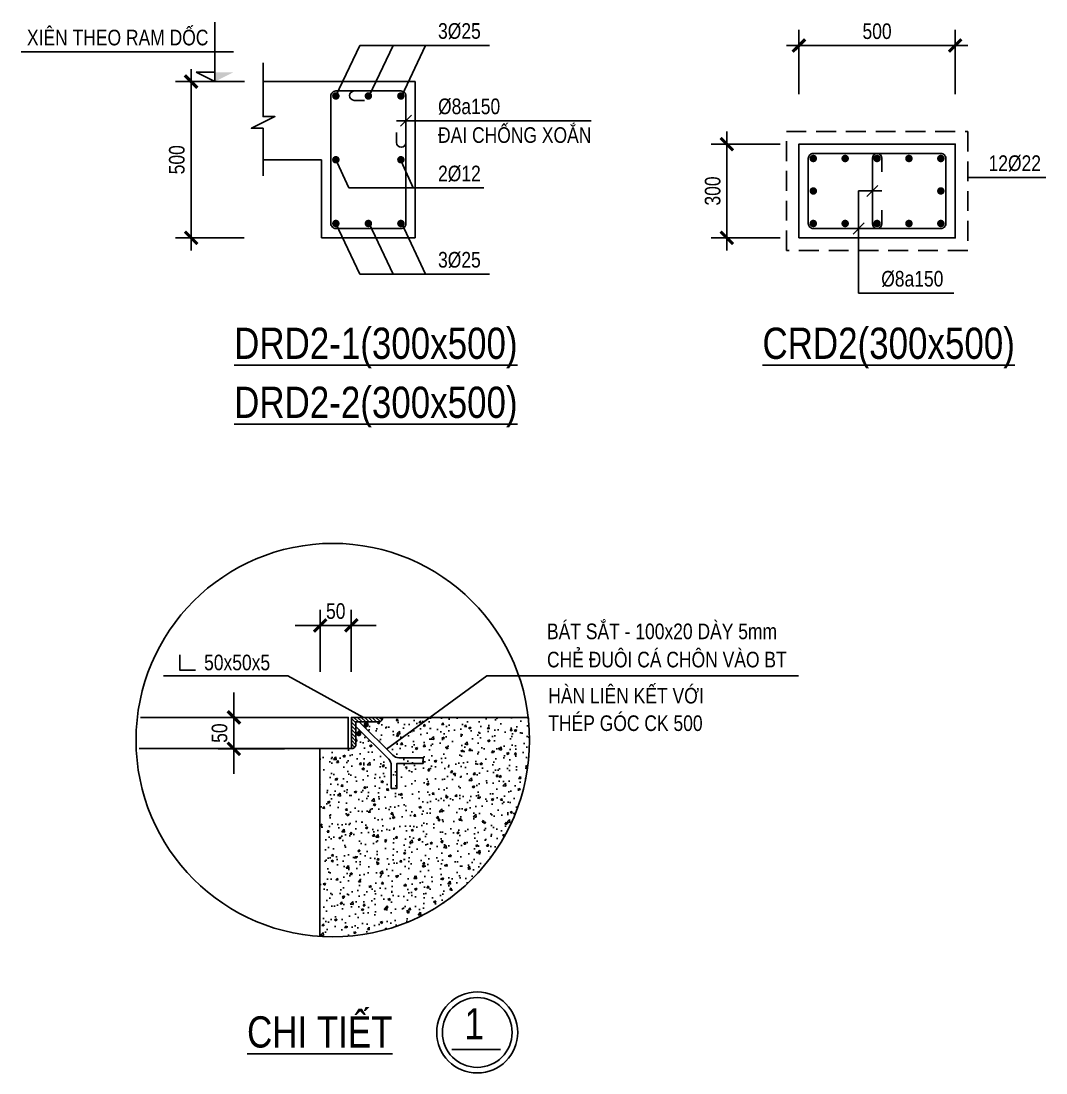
# Model space of a CAD drawing. Header units: millimetres. Extents: x 0 to 168200, y 0 to 59400.
# Drawn here: x 130332 to 146725, y 24196 to 41025 of the extents above; entities that cross this region are included whole.
import ezdxf
from ezdxf.enums import TextEntityAlignment as Align

# ---------------------------------------------------------------- set-up
doc = ezdxf.new("R2010")
doc.units = ezdxf.units.MM
doc.header["$LTSCALE"] = 100
doc.header["$PDSIZE"] = 5
doc.linetypes.add('HIDDEN', pattern=[9.525, 6.35, -3.175])
for name, color, linetype in [('02PM. TEXT B', 4, 'Continuous'), ('03PM. TEXT C', 1, 'Continuous'), ('04PM. THIN', 7, 'Continuous'), ('05PM. FRAME', 4, 'Continuous'), ('07PM. WACO', 6, 'Continuous'), ('08PM. SSS X', 6, 'Continuous'), ('10PM. REBAR', 1, 'Continuous'), ('11PM. DIM', 2, 'Continuous'), ('13PM. HATCH', 8, 'Continuous'), ('K_THUOC', 2, 'Continuous')]:
    doc.layers.add(name, color=color, linetype=linetype)
doc.styles.add('[PMDC2013]STYLE', font='arial.ttf', dxfattribs={"width": 0.8})
doc.styles.add('PMTEXT', font='vn_vni.shx')
doc.dimstyles.new('10', dxfattribs={"dimtxt": 250, "dimasz": 200, "dimexe": 250, "dimexo": 0, "dimgap": 100, "dimtad": 1, "dimdec": 0, "dimlfac": 0.1, "dimzin": 0, "dimdsep": 46, "dimtxsty": '[PMDC2013]STYLE', "dimblk": 'TICK', "dimcen": 0, "dimdle": 300, "dimclrd": 2, "dimclre": 2, "dimclrt": 4, "dimadec": 0, "dimazin": 0, "dimtfac": 0.004, "dimtdec": 0, "dimtix": 1, "dimtmove": 2, "dimatfit": 3, "dimldrblk": 'TICK', "dimfxl": 1, "dimtvp": 0.8, "dimtolj": 1, "dimtzin": 0, "dimarcsym": 0})
doc.dimstyles.new('20', dxfattribs={"dimtxt": 250, "dimasz": 200, "dimexe": 250, "dimexo": 0, "dimgap": 100, "dimtad": 1, "dimdec": 0, "dimlfac": 0.2, "dimzin": 0, "dimdsep": 46, "dimtxsty": '[PMDC2013]STYLE', "dimblk": 'TICK', "dimcen": 0, "dimdle": 300, "dimclrd": 2, "dimclre": 2, "dimclrt": 4, "dimadec": 0, "dimazin": 0, "dimtfac": 0.004, "dimtdec": 0, "dimtix": 1, "dimtmove": 2, "dimatfit": 3, "dimldrblk": 'TICK', "dimfxl": 1, "dimtvp": 0.8, "dimtolj": 1, "dimtzin": 0, "dimarcsym": 0})

# ---------------------------------------------------------------- blocks, each defined once
blk = doc.blocks.new('TICK')
at = {"color": 0, "linetype": 'ByBlock'}
blk.add_line((1, 0), (-1, 0), dxfattribs=at)
at = {"color": 7, "linetype": 'ByBlock', "const_width": 0.25}
blk.add_lwpolyline([(-0.5, -0.5), (0.5, 0.5)], dxfattribs=at)
blk = doc.blocks.new('*D617')
at = {"layer": '11PM. DIM', "color": 2, "linetype": 'Continuous', "lineweight": -2, "transparency": 16777216}
for p, q in [((133736, 30085), (133736, 30285)), ((134548, 29885), (133486, 29885)), ((133736, 29885), (133736, 29382)), ((134548, 29382), (133486, 29382)), ((133736, 29182), (133736, 28982))]:
    blk.add_line(p, q, dxfattribs=at)
at = {"layer": 'Defpoints', "color": 0, "linetype": 'Continuous', "transparency": 16777216}
for p in [(134548, 29885), (133736, 29382), (134548, 29382)]:
    blk.add_point(p, dxfattribs=at)
at = {"layer": '11PM. DIM', "color": 2, "linetype": 'Continuous', "lineweight": -2, "transparency": 16777216, "xscale": 200, "yscale": 200, "zscale": 200}
for p, rotation in [((133736, 29885), 270), ((133736, 29382), 90)]:
    blk.add_blockref('TICK', p, dxfattribs=dict(at, rotation=rotation))
at = {"layer": '11PM. DIM', "color": 4, "linetype": 'Continuous', "transparency": 16777216, "insert": (133508, 29633), "char_height": 250, "attachment_point": 5, "rotation": 90, "style": '[PMDC2013]STYLE'}
blk.add_mtext('\\A1;50', dxfattribs=at)
blk = doc.blocks.new('*D618')
at = {"layer": '11PM. DIM', "color": 2, "linetype": 'Continuous', "lineweight": -2, "transparency": 16777216}
for p, q in [((135116, 30611), (135116, 31606)), ((135615, 30611), (135615, 31606)), ((134916, 31356), (134716, 31356)), ((135116, 31356), (135615, 31356)), ((135815, 31356), (136015, 31356))]:
    blk.add_line(p, q, dxfattribs=at)
at = {"layer": 'Defpoints', "color": 0, "linetype": 'Continuous', "transparency": 16777216}
for p in [(135615, 31356), (135116, 30611), (135615, 30611)]:
    blk.add_point(p, dxfattribs=at)
at = {"layer": '11PM. DIM', "color": 2, "linetype": 'Continuous', "lineweight": -2, "transparency": 16777216, "xscale": 200, "yscale": 200, "zscale": 200}
blk.add_blockref('TICK', (135116, 31356), dxfattribs=at)
at = {"layer": '11PM. DIM', "color": 2, "linetype": 'Continuous', "lineweight": -2, "transparency": 16777216, "xscale": 200, "yscale": 200, "zscale": 200, "rotation": 180}
blk.add_blockref('TICK', (135615, 31356), dxfattribs=at)
at = {"layer": '11PM. DIM', "color": 4, "linetype": 'Continuous', "transparency": 16777216, "insert": (135366, 31584), "char_height": 250, "attachment_point": 5, "style": '[PMDC2013]STYLE'}
blk.add_mtext('\\A1;50', dxfattribs=at)
blk = doc.blocks.new('A$C1E204939')
at = {"layer": '04PM. THIN'}
blk.add_circle((648, 0), 648, dxfattribs=at)
at = {"layer": '07PM. WACO'}
blk.add_circle((648, 0), 558, dxfattribs=at)
at = {"layer": '10PM. REBAR'}
blk.add_line((240, -273), (1021, -273), dxfattribs=at)
at = {"layer": '03PM. TEXT C', "style": 'PMTEXT'}
blk.add_attdef('1', text='', height=500, dxfattribs=at).set_placement((600, 139), align=Align.MIDDLE)
at = {"layer": '07PM. WACO', "style": 'PMTEXT'}
blk.add_attdef('-', text='', height=500, dxfattribs=at).set_placement((646, -394), align=Align.MIDDLE)
blk = doc.blocks.new('*U19')
at = {"layer": '08PM. SSS X'}
blk.add_lwpolyline([(230, 150), (1270, 150, 0.414214), (1350, 230), (1350, 2270, 0.414214), (1270, 2350), (230, 2350, 0.414214), (150, 2270), (150, 230, 0.414214)], format="xyb", close=True, dxfattribs=at)
blk = doc.blocks.new('*D587')
at = {"layer": '11PM. DIM', "color": 2, "lineweight": -2, "transparency": 16777216}
for p, q in [((133903, 40056), (132803, 40056)), ((133053, 39856), (133053, 37756)), ((133903, 37556), (132803, 37556))]:
    blk.add_line(p, q, dxfattribs=at)
at = {"layer": 'Defpoints', "color": 0, "transparency": 16777216}
for p in [(133903, 40056), (133053, 37556), (133903, 37556)]:
    blk.add_point(p, dxfattribs=at)
at = {"layer": '11PM. DIM', "color": 2, "lineweight": -2, "transparency": 16777216, "xscale": 200, "yscale": 200, "zscale": 200}
for p, rotation in [((133053, 40056), 90), ((133053, 37556), 270)]:
    blk.add_blockref('TICK', p, dxfattribs=dict(at, rotation=rotation))
at = {"layer": '11PM. DIM', "color": 4, "transparency": 16777216, "insert": (132825, 38806), "char_height": 250, "attachment_point": 5, "rotation": 90, "style": '[PMDC2013]STYLE'}
blk.add_mtext('\\A1;500', dxfattribs=at)
blk = doc.blocks.new('*U14')
at = {"layer": '04PM. THIN'}
for p, q in [((0, 0), (0, 950)), ((-300, 475), (3100, 475)), ((0, 150), (300, 150)), ((300, 150), (0, 0))]:
    blk.add_line(p, q, dxfattribs=at)
at = {"layer": '04PM. THIN', "linetype": 'ByBlock'}
blk.add_line((-475, 0), (475, 0), dxfattribs=at)
at = {"layer": '04PM. THIN'}
blk.add_solid([(0, 0), (0, 150), (-300, 150)], dxfattribs=at)
blk = doc.blocks.new('*D608')
at = {"layer": '11PM. DIM', "color": 2, "lineweight": -2, "transparency": 16777216}
for p, q in [((142774, 39857), (142774, 40883)), ((145274, 39857), (145274, 40883)), ((142974, 40633), (145074, 40633))]:
    blk.add_line(p, q, dxfattribs=at)
at = {"layer": 'Defpoints', "color": 0, "transparency": 16777216}
for p in [(145274, 40633), (142774, 39857), (145274, 39857)]:
    blk.add_point(p, dxfattribs=at)
at = {"layer": '11PM. DIM', "color": 2, "lineweight": -2, "transparency": 16777216, "xscale": 200, "yscale": 200, "zscale": 200, "rotation": 180}
blk.add_blockref('TICK', (142774, 40633), dxfattribs=at)
at = {"layer": '11PM. DIM', "color": 2, "lineweight": -2, "transparency": 16777216, "xscale": 200, "yscale": 200, "zscale": 200}
blk.add_blockref('TICK', (145274, 40633), dxfattribs=at)
at = {"layer": '11PM. DIM', "color": 4, "transparency": 16777216, "insert": (144024, 40861), "char_height": 250, "attachment_point": 5, "style": '[PMDC2013]STYLE'}
blk.add_mtext('\\A1;500', dxfattribs=at)
blk = doc.blocks.new('*D609')
at = {"layer": '11PM. DIM', "color": 2, "lineweight": -2, "transparency": 16777216}
for p, q in [((142472, 39056), (141372, 39056)), ((141622, 38856), (141622, 37756)), ((142472, 37556), (141372, 37556))]:
    blk.add_line(p, q, dxfattribs=at)
at = {"layer": 'Defpoints', "color": 0, "transparency": 16777216}
for p in [(142472, 39056), (141622, 37556), (142472, 37556)]:
    blk.add_point(p, dxfattribs=at)
at = {"layer": '11PM. DIM', "color": 2, "lineweight": -2, "transparency": 16777216, "xscale": 200, "yscale": 200, "zscale": 200}
for p, rotation in [((141622, 39056), 90), ((141622, 37556), 270)]:
    blk.add_blockref('TICK', p, dxfattribs=dict(at, rotation=rotation))
at = {"layer": '11PM. DIM', "color": 4, "transparency": 16777216, "insert": (141395, 38306), "char_height": 250, "attachment_point": 5, "rotation": 90, "style": '[PMDC2013]STYLE'}
blk.add_mtext('\\A1;300', dxfattribs=at)

msp = doc.modelspace()

# ---------------------------------------------------------------- hatches: boundary and pattern name
at = {"layer": '13PM. HATCH'}
h = msp.add_hatch(dxfattribs=at)
h.set_pattern_fill('AR-CONC', color=256, scale=2, style=0)
h.set_pattern_definition([(50, (40726.7, 50603.52), (364.3693, -31.8782), [38.1, -419.1]), (355, (40726.7, 50603.5), (-70.4857, 382.1133), [30.48, -335.28]), (100.451, (40757.07, 50600.86), (293.885, 350.2334), [32.38, -356.18]), (46.1842, (40726.7, 50705.1), (542.158, -84.0847), [57.15, -628.65]), (96.6356, (40771.9, 50698.1), (474.8085, 494.851), [48.57, -534.27]), (351.184, (40726.7, 50705.1), (474.8092, 494.8502), [45.72, -502.92]), (21, (40777.5, 50679.72), (303.2298, -204.531), [38.1, -419.1]), (326, (40777.5, 50679.7), (123.604, 368.376), [30.48, -335.28]), (71.4514, (40802.77, 50662.67), (426.833, 163.8457), [32.38, -356.18]), (37.5, (40726.7, 50603.52), (6.1772, 169.11008), [0, -331.216, 0, -340.36, 0, -336.55]), (7.5, (40726.7, 50603.52), (133.63933, 200.36115), [0, -194.056, 0, -323.596, 0, -128.27]), (327.5, (40613.42, 50603.52), (271.18119, -11.45749), [0, -127, 0, -396.24, 0, -525.78]), (317.5, (40562.62, 50603.52), (296.25836, 50.853), [0, -165.1, 0, -263.144, 0, -373.38])])
h.paths.add_polyline_path([(135615.8, 29382), (135113.3, 29382), (135113.3, 28884.6), (135615.8, 28884.6)], flags=16)
h.paths.add_polyline_path([(138465.8, 29520.8, 0.0289696), (138444.7, 29884.6), (137120.1, 29884.6), (137120.1, 26940.1, 0.2450669)])
h.paths.add_polyline_path([(137120.1, 29822.5), (136458.3, 29097.8), (136514.2, 29041.7, 0.1989124), (136613.2, 29000.7), (137091.6, 29000.7), (137091.6, 28910.7), (136581.6, 28910.7), (136581.6, 28410.7), (136491.6, 28410.7), (136491.6, 28879.1, 0.1989124), (136450.6, 28978.1), (135685.8, 29738.5), (135685.8, 29432, -0.3404815), (135615.8, 29382), (135615.8, 28884.6), (135113.3, 28884.6), (135113.2, 26889.6), (135110.1, 26889.6), (135110.1, 26380.4, 0.1705566), (137120.1, 26940.1)])
h.paths.add_polyline_path([(137120.1, 29822.5), (137120.1, 29884.6), (136115.8, 29884.6, -0.3404815), (136065.8, 29814.6), (135743.1, 29814.6), (136458.3, 29097.8)])
h = msp.add_hatch(dxfattribs=at)
h.set_pattern_fill('ANSI31', color=256, scale=13, angle=270, style=0)
h.set_pattern_definition([(315, (-378538.363, -67771.17), (29.1858324, 29.1858324), [])])
edge = h.paths.add_edge_path()
edge.add_line((135615.8, 29384.6), (135615.8, 29884.6))
edge.add_line((135615.8, 29884.6), (136115.8, 29884.6))
edge.add_arc((136045.4, 29882), 70.5, -73.14319, 2.06783, ccw=False)
edge.add_line((136065.8, 29814.6), (135685.8, 29814.6))
edge.add_line((135685.8, 29814.6), (135685.8, 29434.6))
edge.add_arc((135618.3, 29455), 70.5, 267.93217, 343.14319, ccw=False)

# ---------------------------------------------------------------- linework, layer by layer
at = {"layer": '04PM. THIN', "linetype": 'ByBlock'}
for p, q in [((135368, 39826.2), (135749.7, 40636.1)), ((137826.5, 40636.1), (135749.7, 40636.1)), ((135900.4, 39826.2), (136282, 40636.1)), ((136420.4, 39826.2), (136802, 40636.1)), ((136338, 39430.3), (139449.8, 39430.3)), ((135574.5, 38356.2), (135355.1, 38833.2)), ((136606.8, 38356.2), (136389.2, 38829.5)), ((146725.4, 38521.2), (145474, 38521.2)), ((135574.5, 38356.2), (137732.2, 38356.2)), ((135368, 37786.2), (135749.7, 36976.2)), ((135900.4, 37786.2), (136282, 36976.2)), ((136420.4, 37786.2), (136802, 36976.2)), ((137826.5, 36976.2), (135749.7, 36976.2))]:
    msp.add_line(p, q, dxfattribs=at)
at = {"layer": '04PM. THIN', "flags": 128}
for points in [[(134204.6, 40356.5), (134204.6, 39497.1), (134392.1, 39497.1), (134017.1, 39309.6), (134204.6, 39309.6), (134204.6, 38550.9)], [(132613.3, 30550.3), (134600.5, 30550.3), (135812.1, 29884.6)], [(142767.1, 30548.9), (137783.6, 30548.9), (136178.8, 29377.9)], [(132224.1, 29384.6), (135565.8, 29384.6), (135565.8, 29884.6), (132242.3, 29884.6)]]:
    msp.add_lwpolyline(points, dxfattribs=at)
at = {"layer": '04PM. THIN'}
for points, const_width in [([(135338, 39826.2, -1), (135398, 39826.2, -1)], 60), ([(135918, 39826.2, 1), (135858, 39826.2, 1)], 60), ([(136438, 39826.2, 1), (136378, 39826.2, 1)], 60), ([(143004, 38856.2, 1), (143004, 38796.2, 1)], 60), ([(143514, 38856.2, 1), (143514, 38796.2, 1)], 60), ([(144024, 38856.2, 1), (144024, 38796.2, 1)], 60), ([(144534, 38856.2, 1), (144534, 38796.2, 1)], 60), ([(145044, 38856.2, -1), (145044, 38796.2, -1)], 60), ([(135338, 38806.2, 1), (135398, 38806.2, 1)], 60), ([(136438, 38806.2, -1), (136378, 38806.2, -1)], 60), ([(143004, 38276.2, -1), (143004, 38336.2, -1)], 60), ([(145044, 38276.2, 1), (145044, 38336.2, 1)], 60), ([(135338, 37786.2, 1), (135398, 37786.2, 1)], 60), ([(135918, 37786.2, -1), (135858, 37786.2, -1)], 60), ([(136438, 37786.2, -1), (136378, 37786.2, -1)], 60), ([(143004, 37756.2, -1), (143004, 37816.2, -1)], 60), ([(143514, 37756.2, -1), (143514, 37816.2, -1)], 60), ([(144024, 37756.2, -1), (144024, 37816.2, -1)], 60), ([(144534, 37756.2, -1), (144534, 37816.2, -1)], 60), ([(145044, 37756.2, 1), (145044, 37816.2, 1)], 60), ([(135832.3, 29770.1, 1), (135874.3, 29770.1, 1)], 42), ([(135734.5, 29645, -1), (135734.5, 29603, -1)], 42)]:
    msp.add_lwpolyline(points, format="xyb", close=True, dxfattribs=dict(at, const_width=const_width))
at = {"layer": '04PM. THIN', "linetype": 'ByBlock'}
for points in [[(143727.9, 36672.4), (143727.9, 38306.2)], [(144101.1, 38306.2), (143727.9, 38306.2)], [(143727.9, 36672.4), (145251.4, 36672.4)]]:
    msp.add_lwpolyline(points, dxfattribs=at)
at = {"layer": '04PM. THIN'}
msp.add_circle((135318.5, 29520.8), 3147.3, dxfattribs=at)
at = {"layer": '05PM. FRAME'}
for p, q in [((134204.6, 40056.2), (136638, 40056.2)), ((136638, 40056.2), (136638, 37556.2)), ((134204.6, 38806.2), (135138, 38806.2)), ((135138, 37556.2), (135138, 38806.2)), ((136638, 37556.2), (135138, 37556.2)), ((136996.4, 29884.6), (138444.7, 29884.6))]:
    msp.add_line(p, q, dxfattribs=at)
msp.add_lwpolyline([(142774, 37556.2), (142774, 39056.2), (145274, 39056.2), (145274, 37556.2)], close=True, dxfattribs=at)
msp.add_lwpolyline([(137120.1, 29884.6), (137120.1, 29884.6), (135615.8, 29884.6), (135615.8, 29384.6), (135113.3, 29384.6), (135113.3, 29384.6), (135113.3, 26380.1), (135113.3, 26380.1), (135113.3, 26380.1)], dxfattribs=at)
msp.add_lwpolyline([(135615.8, 29384.6), (135615.8, 29884.6), (136115.8, 29884.6), (136115.8, 29884.6, -0.3404815), (136065.8, 29814.6), (135685.8, 29814.6), (135685.8, 29434.6, -0.3404815), (135615.8, 29384.6)], format="xyb", close=True, dxfattribs=at)
msp.add_lwpolyline([(135743.1, 29814.6), (136276.6, 29279.9, 0.1989124), (136375.6, 29238.9), (136761.8, 29238.9), (136761.8, 29148.9), (136344, 29148.9), (136344, 28747.7), (136254, 28747.7), (136254, 29117.2, 0.1989124), (136213, 29216.2), (135685.8, 29738.5)], format="xyb", dxfattribs=at)
at = {"layer": '07PM. WACO'}
for points in [[(135825.5, 39756.2), (135662.4, 39756.2, -1), (135662.4, 39906.2), (136408, 39906.2, -0.4142136), (136488, 39826.2), (136488, 39080.5, -1), (136338, 39080.5), (136338, 39243.6)], [(144099, 38613.5), (144099, 38831.2, 1), (143949, 38831.2), (143949, 37781.2, 1), (144099, 37781.2), (144099, 37998.8)]]:
    msp.add_lwpolyline(points, format="xyb", dxfattribs=at)
msp.add_lwpolyline([(133122.3, 30637.8), (132872.3, 30637.8), (132872.3, 30887.8)], dxfattribs=at)
at = {"layer": '10PM. REBAR'}
for p, q in [((136399.6, 39341.9), (136576.4, 39518.7)), ((143860.6, 38217.8), (144037.4, 38394.5)), ((143639.6, 37617.8), (143816.3, 37794.5))]:
    msp.add_line(p, q, dxfattribs=at)
at = {"layer": '13PM. HATCH', "linetype": 'HIDDEN', "ltscale": 0.5}
msp.add_lwpolyline([(142574, 37356.2), (142574, 39256.2), (145474, 39256.2), (145474, 37356.2)], close=True, dxfattribs=at)

# ---------------------------------------------------------------- block references
at = {"layer": '02PM. TEXT B', "ltscale": 500, "xscale": -1}
msp.add_blockref('*U14', (133432.3, 40056.2), dxfattribs=at)
at = {"layer": '08PM. SSS X'}
msp.add_blockref('*U19', (135138, 37556.2), dxfattribs=at)
at = {"layer": '08PM. SSS X', "rotation": 270}
msp.add_blockref('*U19', (142774, 39056.2), dxfattribs=at)
at = {"layer": 'K_THUOC'}
ref = msp.add_blockref('A$C1E204939', (136980.9, 24843.7), dxfattribs=at)
ref.add_attrib('1', '1', dxfattribs={"layer": '03PM. TEXT C', "height": 500, "style": '[PMDC2013]STYLE', "width": 0.8}).set_placement((137580.5, 24982.6), align=Align.MIDDLE)

# ---------------------------------------------------------------- texts
at = {"layer": '02PM. TEXT B', "ltscale": 500, "style": '[PMDC2013]STYLE', "width": 0.8}
for s, p in [('XIÊN THEO RAM DỐC', (130426.9, 40761.2)), ('3%%C25', (137002.1, 40866.1)), ('%%C8a150', (137002.1, 39660.3)), ('ĐAI CHỐNG XOẮN', (137002.1, 39201.1)), ('12%%C22', (145807.1, 38751.2)), ('2%%C12', (137002.1, 38586.2)), ('3%%C25', (137002.1, 37206.2)), ('%%C8a150', (144090.7, 36902.4))]:
    msp.add_text(s, height=250, dxfattribs=at).set_placement(p, align=Align.MIDDLE_LEFT)
at = {"layer": '02PM. TEXT B', "style": '[PMDC2013]STYLE', "width": 0.8}
for s, p in [('BÁT SẮT - 100x20 DÀY 5mm', (138744.8, 31135.6)), ('CHẺ ĐUÔI CÁ CHÔN VÀO BT', (138744.8, 30684.8)), ('HÀN LIÊN KẾT VỚI', (138765.3, 30107.3)), ('THÉP GÓC CK 500', (138765.3, 29667))]:
    msp.add_text(s, height=250, dxfattribs=at).set_placement(p)
msp.add_text('50x50x5', height=250, dxfattribs=at).set_placement((133788.3, 30638.1), align=Align.CENTER)
at = {"layer": '03PM. TEXT C', "style": '[PMDC2013]STYLE', "width": 0.8}
for s, p in [('%%UDRD2-1(300x500)', (136007.3, 35619.8)), ('%%UCRD2(300x500)', (144209.7, 35619.8)), ('%%UDRD2-2(300x500)', (136007.3, 34675.5)), ('%%UCHI TIẾT', (135111, 24602.7))]:
    msp.add_text(s, height=500, dxfattribs=at).set_placement(p, align=Align.CENTER)

# ---------------------------------------------------------------- dimensions: what is measured, and where the dimension line sits
at = {"layer": '11PM. DIM'}
for p1, p2, distance, picture, middle in [((142774, 39856.6), (145274, 39856.6), 776.8, '*D608', (144024, 40861.1)), ((133902.8, 40056.2), (133902.8, 37556.2), -850, '*D587', (132825.2, 38806.2)), ((142472.2, 39056.2), (142472.2, 37556.2), -850, '*D609', (141394.5, 38306.2))]:
    dim = msp.add_aligned_dim(p1=p1, p2=p2, distance=distance, dimstyle='20', override={"dimtxsty": '[PMDC2013]STYLE'}, dxfattribs=at)
    dim.commit()
    dim.dimension.update_dxf_attribs({"geometry": picture, "text_midpoint": middle})
at = {"layer": '11PM. DIM', "linetype": 'Continuous'}
for p1, p2, distance, picture, middle in [((135116.4, 30611.4), (135615.2, 30611.4), 744.8, '*D618', (135365.8, 31583.9)), ((134547.6, 29884.6), (134547.6, 29382), -811.8, '*D617', (133508.2, 29633.3))]:
    dim = msp.add_aligned_dim(p1=p1, p2=p2, distance=distance, dimstyle='10', override={"dimtxsty": '[PMDC2013]STYLE'}, dxfattribs=at)
    dim.commit()
    dim.dimension.update_dxf_attribs({"geometry": picture, "text_midpoint": middle})

doc.saveas('drawing.dxf')
